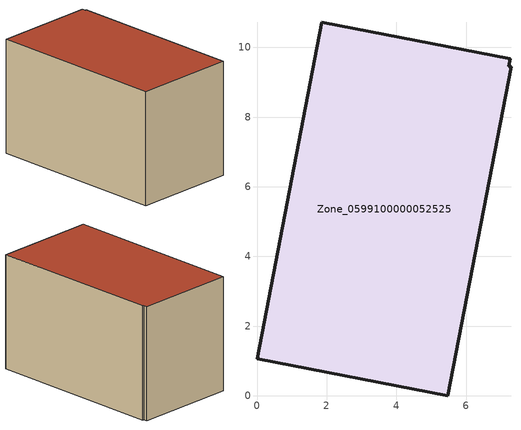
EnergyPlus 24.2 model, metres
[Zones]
Zone_0599100000052525
 floor ground (C_G): 0,1.06 1.86,10.72 7.27,9.67 7.22,9.46 7.29,9.45 5.47,0 z0
 wall outside (C_F): 1.86,10.72 0,1.06 5.47,0 7.29,9.45 7.22,9.46 7.27,9.67 1.86,10.72 z0:6.23
 roof outside (C_R): 5.47,0 7.29,9.45 7.22,9.46 7.27,9.67 1.86,10.72 0,1.06 z6.23
[BUILDING]
Pand.0599100000052525: North Axis=0; Terrain=City; Loads Convergence Tolerance Value=0.04; Temperature Convergence Tolerance Value=0.4; Solar Distribution=FullExterior; Maximum Number of Warmup Days=25; Minimum Number of Warmup Days=1
[Site:Location]
Rotterdam.The.Hague.AP_ZH_NLD Design_Conditions: Latitude=51.96; Longitude=4.45; Time Zone=1; Elevation=-4.5
[SITE:GROUNDTEMPERATURE:BUILDINGSURFACE]
18, 18, 18, 18, 18, 18, 18, 18, 18, 18, 18, 18
[MATERIAL] Thermal Absorptance=0.9; Solar Absorptance=0.7; Visible Absorptance=0.7
Name | Roughness | Thickness | Conductivity | Density | Specific Heat
G.TC.1946-1964 | MediumSmooth | 0.15 | 1 | 540 | 1210
F.TC.1946-1964 | Rough | 0.3 | 0.857143 | 1920 | 840
R.TC.1946-1964 | MediumRough | 0.2 | 0.235294 | 1500 | 1000
[CONSTRUCTION]
C_G: G.TC.1946-1964
C_F: F.TC.1946-1964
C_R: R.TC.1946-1964
[ZONE]
Zone_0599100000052525: Type=1; Multiplier=1; Ceiling Height=Autocalculate; Volume=Autocalculate; Floor Area=autocalculate; Part of Total Floor Area=Yes
[ZONEINFILTRATION:DESIGNFLOWRATE]
Infil_Zone_0599100000052525: Zone or ZoneList or Space or SpaceList=Zone_0599100000052525; Schedule=AlwaysOn; Design Flow Rate Calculation Method=Flow/Area; Flow Rate per Floor Area=0.003; Constant Term Coefficient=1; Temperature Term Coefficient=0; Velocity Term Coefficient=0; Velocity Squared Term Coefficient=0
[HVACTEMPLATE:ZONE:IDEALLOADSAIRSYSTEM]
Zone_0599100000052525: Maximum Heating Supply Air Temperature=50; Minimum Cooling Supply Air Temperature=13; Maximum Heating Supply Air Humidity Ratio=0.0156; Minimum Cooling Supply Air Humidity Ratio=0.0077; Heating Limit=NoLimit; Cooling Limit=NoLimit; Dehumidification Control Type=ConstantSensibleHeatRatio; Cooling Sensible Heat Ratio=0.7; Dehumidification Setpoint=60; Humidification Control Type=None; Humidification Setpoint=30; Outdoor Air Method=None; Outdoor Air Flow Rate per Person=0.00944; Outdoor Air Flow Rate per Zone Floor Area=0; Outdoor Air Flow Rate per Zone=0; Demand Controlled Ventilation Type=None; Outdoor Air Economizer Type=NoEconomizer; Heat Recovery Type=None; Sensible Heat Recovery Effectiveness=0.7; Latent Heat Recovery Effectiveness=0.65
[ZONECONTROL:THERMOSTAT]
ThermostatControl_Zone_0599100000052525: Zone or ZoneList=Zone_0599100000052525; Control Type Schedule=DualSetpointControlType; Control 1=Thermostat_Zone_0599100000052525; Temperature Difference Between Cutout And Setpoint=0
[THERMOSTATSETPOINT:DUALSETPOINT]
Thermostat_Zone_0599100000052525: Heating Setpoint Temperature Schedule=HeatingSetpoint_Zone_0599100000052525; Cooling Setpoint Temperature Schedule=CoolingSetpoint_Zone_0599100000052525
[SCHEDULE:COMPACT]
HeatingSetpoint_Zone_0599100000052525: Through: 12/31, For: AllDays, Until: 24:00, 21
CoolingSetpoint_Zone_0599100000052525: Through: 12/31, For: AllDays, Until: 24:00, 24
DualSetpointControlType: Through: 12/31, For: AllDays, Until: 24:00, 4
AlwaysOn: Through: 12/31, For: AllDays, Until: 24:00, 1
